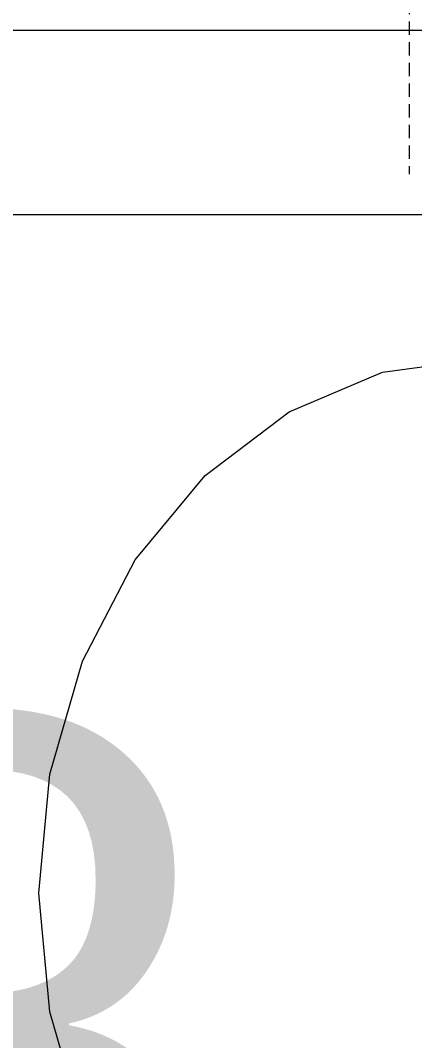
# Model space of a CAD drawing. Header units: inches. Extents: x -4235 to -464, y 9706 to 12463.
# Drawn here: x -2935.98 to -2930.5, y 11463.55 to 11477.74 of the extents above; entities that cross this region are included whole.
import ezdxf

# ---------------------------------------------------------------- set-up
doc = ezdxf.new("R2010")
doc.units = ezdxf.units.IN
doc.header["$MEASUREMENT"] = 0
doc.linetypes.add('Hidden', pattern=[0.28125, 0.1875, -0.09375])
for name, color, linetype, lineweight in [('0-1', 7, 'Continuous', 5), ('0-3', 250, 'Continuous', 9), ('A-AREA-IDEN', 2, 'Continuous', 9), ('P-SANR-FIXT-1', 250, 'Hidden', 9), ('P-SANR-FIXT-2', 250, 'Continuous', 9)]:
    doc.layers.add(name, color=color, linetype=linetype, lineweight=lineweight)
doc.styles.add('Century Gothic', font='ufonts.com_century-gothic.ttf', dxfattribs={"height": 9})

# ---------------------------------------------------------------- blocks, each defined once
blk = doc.blocks.new('Plbg-Sink Wall Mounted-UH - Sink-403447-BACKGROUND - 1ST FLOOR')
at = {"layer": 'P-SANR-FIXT-1'}
blk.add_line((-15, -10), (-10, -10), dxfattribs=at)
at = {"layer": 'P-SANR-FIXT-2'}
blk.add_line((-12, -0.75), (-12, -18), dxfattribs=at)
at = {"layer": 'P-SANR-FIXT-2', "flags": 128}
blk.add_lwpolyline([(7.437, -9), (7.25, -10.369), (6.701, -11.668), (5.815, -12.835), (4.638, -13.808), (3.228, -14.541), (1.657, -14.996), (0.003, -15.15), (-1.651, -14.996), (-3.222, -14.541), (-4.632, -13.808), (-5.809, -12.835), (-6.695, -11.668), (-7.244, -10.369), (-7.431, -9)], dxfattribs=at)
blk = doc.blocks.new('CTR - 1st Phase - Common Walls_rvt-1-BACKGROUND - 1ST FLOOR')
at = {"layer": '0-3', "rotation": 269.9999999999986}
blk.add_blockref('Plbg-Sink Wall Mounted-UH - Sink-403447-BACKGROUND - 1ST FLOOR', (-2920.574, 11465.602), dxfattribs=at)

msp = doc.modelspace()

# ---------------------------------------------------------------- linework, layer by layer
at = {"layer": 'A-AREA-IDEN', "flags": 128}
msp.add_lwpolyline([(-2984.275, 11475.039), (-2906.767, 11475.039), (-2906.767, 11453.543), (-2984.275, 11453.543)], close=True, dxfattribs=at)

# ---------------------------------------------------------------- block references
at = {"layer": '0-1'}
msp.add_blockref('CTR - 1st Phase - Common Walls_rvt-1-BACKGROUND - 1ST FLOOR', (0, 0), dxfattribs=at)

# ---------------------------------------------------------------- texts
at = {"layer": 'A-AREA-IDEN', "insert": (-2981.275, 11468.039), "char_height": 9, "width": 86.355, "attachment_point": 1, "style": 'Century Gothic'}
msp.add_mtext('114 - (38 SF)', dxfattribs=at)

doc.saveas('drawing.dxf')
